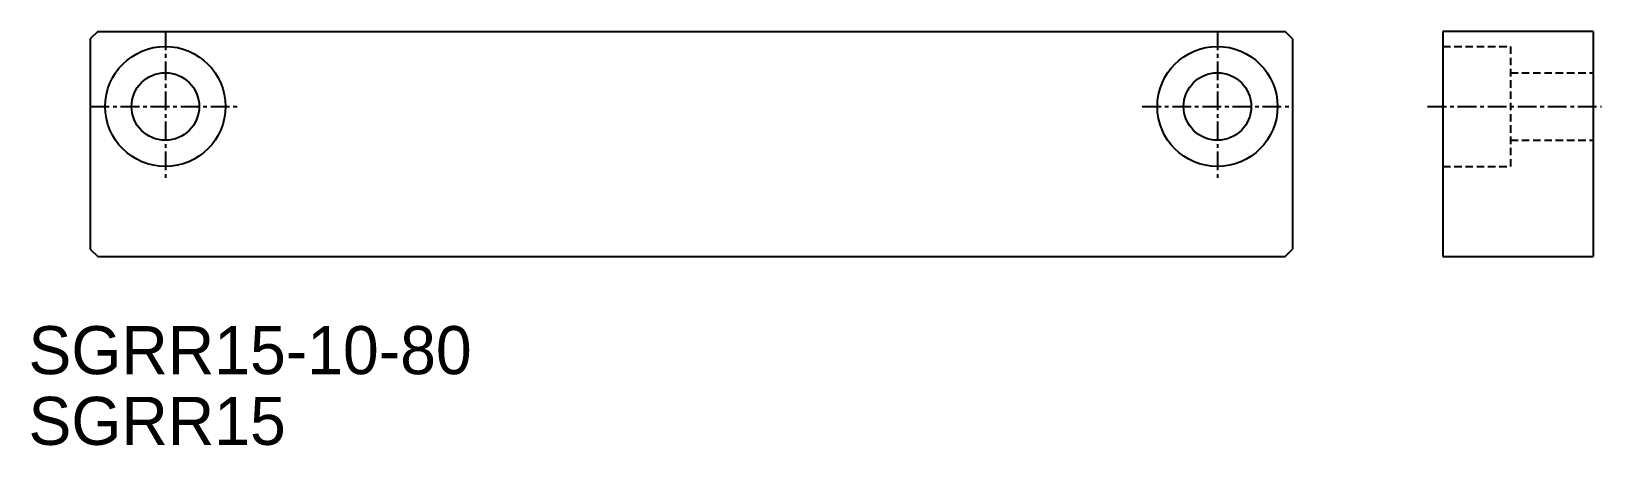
# Model space of a CAD drawing. Extents: x -11 to 93, y 124 to 151.
import ezdxf

# ---------------------------------------------------------------- set-up
doc = ezdxf.new("R2010")
doc.units = 0
doc.linetypes.add('CENTER', pattern=[2, 1.25, -0.25, 0.25, -0.25])
doc.linetypes.add('DASHED', pattern=[0.75, 0.5, -0.25])
doc.layers.get('0').update_dxf_attribs({"linetype": 'CONTINUOUS'})
doc.layers.add('CENTER', color=1, linetype='CENTER')

msp = doc.modelspace()

# ---------------------------------------------------------------- linework, layer by layer
at = {"color": 7, "linetype": 'CONTINUOUS'}
for p, q in [((-6.91, 151.25), (-7.41, 150.75)), ((-7.41, 150.75), (-7.41, 136.75)), ((-6.91, 151.25), (72.09, 151.25)), ((72.59, 150.75), (72.09, 151.25)), ((72.59, 150.75), (72.59, 136.75)), ((82.59, 151.25), (82.59, 136.25)), ((92.59, 151.25), (82.59, 151.25)), ((92.59, 151.25), (92.59, 136.25)), ((-7.41, 136.75), (-6.91, 136.25)), ((-6.91, 136.25), (72.09, 136.25)), ((72.09, 136.25), (72.59, 136.75)), ((82.59, 136.25), (92.59, 136.25))]:
    msp.add_line(p, q, dxfattribs=at)
at = {"color": 3, "linetype": 'DASHED'}
for p, q in [((82.59, 150.25), (87.09, 150.25)), ((87.09, 150.25), (87.09, 142.25)), ((87.09, 148.5), (92.59, 148.5)), ((87.09, 144), (92.59, 144)), ((82.59, 142.25), (87.09, 142.25))]:
    msp.add_line(p, q, dxfattribs=at)
at = {"color": 7, "linetype": 'CONTINUOUS'}
for centre, radius in [((-2.41, 146.25), 4), ((67.59, 146.25), 4), ((-2.41, 146.25), 2.25), ((67.59, 146.25), 2.25)]:
    msp.add_circle(centre, radius, dxfattribs=at)
at = {"layer": 'CENTER', "color": 1, "linetype": 'CENTER'}
for p, q in [((-2.41, 151.25), (-2.41, 141.25)), ((67.59, 151.25), (67.59, 141.25)), ((-7.39, 146.25), (2.57, 146.25)), ((62.59, 146.25), (72.59, 146.25)), ((81.57, 146.25), (93.15, 146.25))]:
    msp.add_line(p, q, dxfattribs=at)

# ---------------------------------------------------------------- texts
at = {"color": 7, "linetype": 'CONTINUOUS'}
for s, p in [('SGRR15-10-80', (-11.52, 128.42)), ('SGRR15', (-11.52, 123.71))]:
    msp.add_text(s, height=3.2, dxfattribs=at).set_placement(p)

doc.saveas('drawing.dxf')
